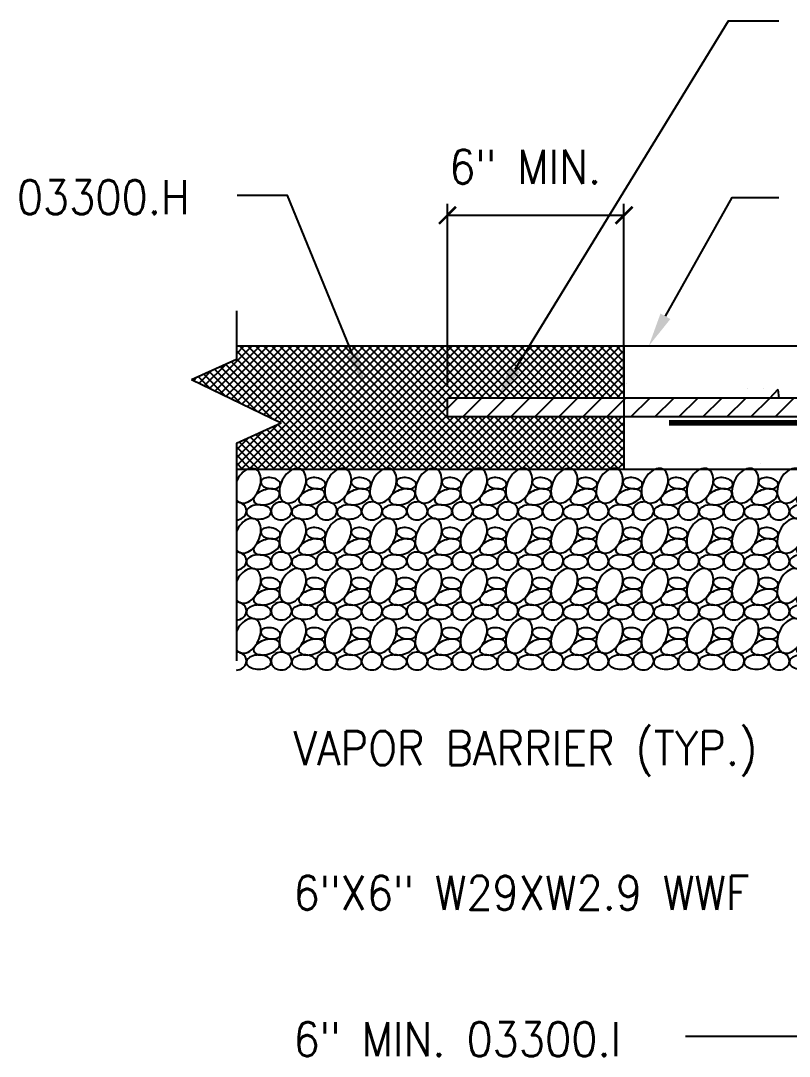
# Model space of a CAD drawing. Extents: x 10 to 698, y 9 to 300.
# Drawn here: x 495.326 to 497.446, y 21.106 to 23.961 of the extents above; entities that cross this region are included whole.
import ezdxf

# ---------------------------------------------------------------- set-up
doc = ezdxf.new("R2010")
doc.units = 0
doc.header["$LTSCALE"] = 0.5
doc.header["$MEASUREMENT"] = 0
doc.linetypes.add('HIDDEN', pattern=[0.375, 0.25, -0.125])
doc.layers.get('0').update_dxf_attribs({"linetype": 'CONTINUOUS'})
doc.layers.get('DEFPOINTS').update_dxf_attribs({"linetype": 'CONTINUOUS'})
for name, color, linetype in [('A-ANNO-DIMS', 7, 'CONTINUOUS'), ('A-ANNO-NOTE', 7, 'CONTINUOUS'), ('A-ANNO-SYMB', 7, 'CONTINUOUS'), ('A-DETL-MCUT', 2, 'CONTINUOUS'), ('A-DETL-PATT', 8, 'CONTINUOUS')]:
    doc.layers.add(name, color=color, linetype=linetype)
doc.styles.add('NOTE', font='romans.shx', dxfattribs={"width": 0.9})
doc.dimstyles.new('A1-1', dxfattribs={"dimtxt": 0.09375, "dimasz": 0.046875, "dimexe": 0.03125, "dimexo": 0.03125, "dimgap": 0.03125, "dimtad": 1, "dimdec": 8, "dimzin": 3, "dimdsep": 46, "dimlunit": 4, "dimtxsty": 'Standard', "dimblk1": 'ARCHTICK', "dimblk2": 'ARCHTICK', "dimsah": 1, "dimcen": 0.09375, "dimclrd": 256, "dimclre": 256, "dimclrt": 256, "dimadec": 0, "dimazin": 0, "dimtfac": 1, "dimtdec": 8, "dimtmove": 2, "dimatfit": 3, "dimldrblk": 'ARCHTICK', "dimfxl": 0, "dimtolj": 1, "dimtzin": 3, "dimarcsym": 0})

# ---------------------------------------------------------------- blocks, each defined once
blk = doc.blocks.new('*X334')
at = {"color": 0}
for p, q in [((496.5034, 22.8934), (496.5308, 22.9208)), ((496.5452, 22.8688), (496.5971, 22.9208)), ((496.6115, 22.8688), (496.6634, 22.9208)), ((496.6778, 22.8688), (496.7297, 22.9208)), ((496.744, 22.8688), (496.796, 22.9208)), ((496.8103, 22.8688), (496.8623, 22.9208)), ((496.8766, 22.8688), (496.9286, 22.9208)), ((496.9429, 22.8688), (496.9903, 22.9162)), ((496.9903, 22.9162), (496.9949, 22.9208)), ((497.0092, 22.8688), (497.0612, 22.9208)), ((497.0755, 22.8688), (497.1274, 22.9208)), ((497.1418, 22.8688), (497.1937, 22.9208)), ((497.2081, 22.8688), (497.26, 22.9208)), ((497.2744, 22.8688), (497.3263, 22.9208)), ((497.3407, 22.8688), (497.3926, 22.9208)), ((497.407, 22.8688), (497.4589, 22.9208)), ((497.4733, 22.8688), (497.5252, 22.9208)), ((497.5395, 22.8688), (497.5915, 22.9208)), ((497.6058, 22.8688), (497.6578, 22.9208)), ((497.6721, 22.8688), (497.7241, 22.9208)), ((497.7384, 22.8688), (497.7904, 22.9208)), ((497.8047, 22.8688), (497.8567, 22.9208)), ((497.871, 22.8688), (497.9229, 22.9208)), ((497.9373, 22.8688), (497.9892, 22.9208)), ((498.0036, 22.8688), (498.0555, 22.9208)), ((498.0699, 22.8688), (498.1218, 22.9208)), ((498.1362, 22.8688), (498.145, 22.8776))]:
    blk.add_line(p, q, dxfattribs=at)
blk = doc.blocks.new('*X333')
at = {"color": 0}
for p, q in [((495.8477, 22.9479), (495.9643, 23.0646)), ((495.8625, 22.9407), (495.9864, 23.0646)), ((495.8774, 22.9335), (496.0085, 23.0646)), ((495.8923, 22.9262), (496.0306, 23.0646)), ((495.9072, 22.919), (496.0527, 23.0646)), ((495.9209, 23.0432), (495.9422, 23.0646)), ((496.2472, 22.725), (495.9209, 23.0513)), ((495.922, 22.9118), (496.0748, 23.0646)), ((496.2693, 22.725), (495.9297, 23.0646)), ((495.9341, 22.725), (496.2737, 23.0646)), ((495.9369, 22.9046), (496.0969, 23.0646)), ((496.2914, 22.725), (495.9518, 23.0646)), ((495.9518, 22.8973), (496.119, 23.0646)), ((495.9562, 22.725), (496.2958, 23.0646)), ((495.9666, 22.8901), (496.1411, 23.0646)), ((496.3135, 22.725), (495.9739, 23.0646)), ((495.9783, 22.725), (496.3179, 23.0646)), ((495.9815, 22.8829), (496.1632, 23.0646)), ((496.3356, 22.725), (495.996, 23.0646)), ((495.9964, 22.8757), (496.1853, 23.0646)), ((496.0004, 22.725), (496.34, 23.0646)), ((496.0113, 22.8684), (496.2074, 23.0646)), ((496.3577, 22.725), (496.0181, 23.0646)), ((496.0225, 22.725), (496.3621, 23.0646)), ((496.0261, 22.8612), (496.2295, 23.0646)), ((496.3798, 22.725), (496.0402, 23.0646)), ((496.041, 22.854), (496.2516, 23.0646)), ((496.0446, 22.725), (496.3842, 23.0646)), ((496.4019, 22.725), (496.0623, 23.0646)), ((496.0667, 22.725), (496.4063, 23.0646)), ((496.424, 22.725), (496.0844, 23.0646)), ((496.0888, 22.725), (496.4284, 23.0646)), ((496.4461, 22.725), (496.1065, 23.0646)), ((496.1109, 22.725), (496.4505, 23.0646)), ((496.4682, 22.725), (496.1286, 23.0646)), ((496.133, 22.725), (496.4726, 23.0646)), ((496.4903, 22.725), (496.1507, 23.0646)), ((496.1551, 22.725), (496.4947, 23.0646)), ((496.5124, 22.725), (496.1728, 23.0646)), ((496.1772, 22.725), (496.5168, 23.0646)), ((496.5345, 22.725), (496.1949, 23.0646)), ((496.1993, 22.725), (496.5389, 23.0646)), ((496.5565, 22.725), (496.217, 23.0646)), ((496.2214, 22.725), (496.561, 23.0646)), ((496.5786, 22.725), (496.239, 23.0646)), ((496.2435, 22.725), (496.5831, 23.0646)), ((496.6007, 22.725), (496.2611, 23.0646)), ((496.2656, 22.725), (496.6052, 23.0646)), ((496.6228, 22.725), (496.2832, 23.0646)), ((496.2877, 22.725), (496.6273, 23.0646)), ((496.6449, 22.725), (496.3053, 23.0646)), ((496.5034, 22.8886), (496.3274, 23.0646)), ((496.5034, 22.9107), (496.3495, 23.0646)), ((496.5155, 22.9208), (496.3716, 23.0646)), ((496.5376, 22.9208), (496.3937, 23.0646)), ((496.5597, 22.9208), (496.4158, 23.0646)), ((496.5817, 22.9208), (496.4379, 23.0646)), ((496.6038, 22.9208), (496.46, 23.0646)), ((496.6259, 22.9208), (496.4821, 23.0646)), ((496.648, 22.9208), (496.5042, 23.0646)), ((496.5055, 22.9208), (496.6494, 23.0646)), ((496.6701, 22.9208), (496.5263, 23.0646)), ((496.5276, 22.9208), (496.6714, 23.0646)), ((496.6922, 22.9208), (496.5484, 23.0646)), ((496.5497, 22.9208), (496.6935, 23.0646)), ((496.7143, 22.9208), (496.5705, 23.0646)), ((496.5718, 22.9208), (496.7156, 23.0646)), ((496.7364, 22.9208), (496.5926, 23.0646)), ((496.5939, 22.9208), (496.7377, 23.0646)), ((496.7585, 22.9208), (496.6147, 23.0646)), ((496.616, 22.9208), (496.7598, 23.0646)), ((496.7806, 22.9208), (496.6368, 23.0646)), ((496.6381, 22.9208), (496.7819, 23.0646)), ((496.8027, 22.9208), (496.6589, 23.0646)), ((496.6602, 22.9208), (496.804, 23.0646)), ((496.8248, 22.9208), (496.681, 23.0646)), ((496.6823, 22.9208), (496.8261, 23.0646)), ((496.8469, 22.9208), (496.7031, 23.0646)), ((496.7044, 22.9208), (496.8482, 23.0646)), ((496.869, 22.9208), (496.7252, 23.0646)), ((496.7265, 22.9208), (496.8703, 23.0646)), ((496.8911, 22.9208), (496.7473, 23.0646)), ((496.7486, 22.9208), (496.8924, 23.0646)), ((496.9132, 22.9208), (496.7694, 23.0646)), ((496.7707, 22.9208), (496.9145, 23.0646)), ((496.9353, 22.9208), (496.7915, 23.0646)), ((496.7928, 22.9208), (496.9366, 23.0646)), ((496.9574, 22.9208), (496.8136, 23.0646)), ((496.8149, 22.9208), (496.9587, 23.0646)), ((496.9795, 22.9208), (496.8357, 23.0646)), ((496.837, 22.9208), (496.9808, 23.0646)), ((496.9903, 22.9321), (496.8578, 23.0646)), ((496.8591, 22.9208), (496.9903, 23.052)), ((496.9903, 22.9542), (496.8799, 23.0646)), ((496.9903, 22.9763), (496.902, 23.0646)), ((496.9903, 22.9984), (496.9241, 23.0646)), ((496.9903, 23.0205), (496.9462, 23.0646)), ((496.9903, 23.0426), (496.9683, 23.0646)), ((496.203, 22.725), (495.9065, 23.0215)), ((496.2251, 22.725), (495.9209, 23.0292)), ((496.8812, 22.9208), (496.9903, 23.0299)), ((495.8179, 22.9624), (495.8531, 22.9975)), ((495.8328, 22.9551), (495.8932, 23.0155)), ((495.9333, 22.9063), (495.8455, 22.9941)), ((495.9763, 22.8854), (495.8607, 23.001)), ((496.0192, 22.8645), (495.876, 23.0078)), ((496.1809, 22.725), (495.8912, 23.0147)), ((496.9033, 22.9208), (496.9903, 23.0078)), ((495.8043, 22.969), (495.7998, 22.9736)), ((495.8031, 22.9696), (495.8129, 22.9795)), ((495.8473, 22.9481), (495.815, 22.9804)), ((495.8903, 22.9272), (495.8302, 22.9873)), ((496.9254, 22.9208), (496.9903, 22.9857)), ((496.9475, 22.9208), (496.9903, 22.9636)), ((496.9696, 22.9208), (496.9903, 22.9415)), ((496.3098, 22.725), (496.5034, 22.9187)), ((496.3319, 22.725), (496.5034, 22.8966)), ((496.354, 22.725), (496.5034, 22.8745)), ((495.9209, 22.7339), (496.035, 22.848)), ((496.1588, 22.725), (496.0356, 22.8482)), ((496.376, 22.725), (496.5199, 22.8688)), ((496.3981, 22.725), (496.542, 22.8688)), ((496.4202, 22.725), (496.5641, 22.8688)), ((496.4423, 22.725), (496.5862, 22.8688)), ((496.4644, 22.725), (496.6083, 22.8688)), ((496.4865, 22.725), (496.6304, 22.8688)), ((496.5086, 22.725), (496.6525, 22.8688)), ((496.667, 22.725), (496.5232, 22.8688)), ((496.5307, 22.725), (496.6746, 22.8688)), ((496.6891, 22.725), (496.5453, 22.8688)), ((496.5528, 22.725), (496.6967, 22.8688)), ((496.7112, 22.725), (496.5674, 22.8688)), ((496.5749, 22.725), (496.7187, 22.8688)), ((496.7333, 22.725), (496.5895, 22.8688)), ((496.597, 22.725), (496.7408, 22.8688)), ((496.7554, 22.725), (496.6116, 22.8688)), ((496.6191, 22.725), (496.7629, 22.8688)), ((496.7775, 22.725), (496.6337, 22.8688)), ((496.6412, 22.725), (496.785, 22.8688)), ((496.7996, 22.725), (496.6558, 22.8688)), ((496.6633, 22.725), (496.8071, 22.8688)), ((496.8217, 22.725), (496.6779, 22.8688)), ((496.6854, 22.725), (496.8292, 22.8688)), ((496.8438, 22.725), (496.7, 22.8688)), ((496.7075, 22.725), (496.8513, 22.8688)), ((496.8659, 22.725), (496.7221, 22.8688)), ((496.7296, 22.725), (496.8734, 22.8688)), ((496.888, 22.725), (496.7442, 22.8688)), ((496.7517, 22.725), (496.8955, 22.8688)), ((496.9101, 22.725), (496.7663, 22.8688)), ((496.7738, 22.725), (496.9176, 22.8688)), ((496.9322, 22.725), (496.7884, 22.8688)), ((496.7959, 22.725), (496.9397, 22.8688)), ((496.9543, 22.725), (496.8105, 22.8688)), ((496.818, 22.725), (496.9618, 22.8688)), ((496.9764, 22.725), (496.8326, 22.8688)), ((496.8401, 22.725), (496.9839, 22.8688)), ((496.9903, 22.7332), (496.8547, 22.8688)), ((496.8622, 22.725), (496.9903, 22.8531)), ((496.9903, 22.7553), (496.8768, 22.8688)), ((496.9903, 22.7774), (496.8989, 22.8688)), ((496.9903, 22.7995), (496.921, 22.8688)), ((496.9903, 22.8216), (496.9431, 22.8688)), ((496.9903, 22.8437), (496.9651, 22.8688)), ((496.9903, 22.8658), (496.9872, 22.8688)), ((495.9209, 22.756), (495.9949, 22.83)), ((496.0704, 22.725), (495.9746, 22.8208)), ((496.0925, 22.725), (495.9898, 22.8277)), ((496.1146, 22.725), (496.0051, 22.8345)), ((496.1367, 22.725), (496.0203, 22.8414)), ((496.8843, 22.725), (496.9903, 22.831)), ((495.9209, 22.778), (495.9548, 22.812)), ((496.0041, 22.725), (495.9288, 22.8003)), ((496.0262, 22.725), (495.9441, 22.8071)), ((496.0483, 22.725), (495.9593, 22.814)), ((496.9064, 22.725), (496.9903, 22.8089)), ((495.982, 22.725), (495.9209, 22.7861)), ((495.9599, 22.725), (495.9209, 22.764)), ((496.9285, 22.725), (496.9903, 22.7868)), ((496.9506, 22.725), (496.9903, 22.7647)), ((495.9378, 22.725), (495.9209, 22.7419)), ((496.9727, 22.725), (496.9903, 22.7426))]:
    blk.add_line(p, q, dxfattribs=at)
blk = doc.blocks.new('*X327')
at = {"color": 0}
for p, q in [((497.9222, 23.0646), (497.9295, 23.0639)), ((497.9295, 23.0636), (497.9293, 23.0646)), ((498.3356, 23.0581), (498.3356, 23.0581)), ((498.3405, 23.028), (498.3706, 23.0639)), ((498.3778, 23.0243), (498.3706, 23.0635)), ((498.0198, 23.0387), (498.0198, 23.0387)), ((498.3405, 23.028), (498.3778, 23.0247)), ((498.3484, 23.0387), (498.3484, 23.0387)), ((497.6989, 22.9947), (497.6989, 22.9947)), ((497.9711, 22.9955), (497.9711, 22.9955)), ((498.1117, 23.0075), (498.1117, 23.0075)), ((496.9978, 22.961), (496.9978, 22.961)), ((497.9552, 22.9869), (497.9552, 22.9869)), ((497.3315, 22.9469), (497.3315, 22.9469)), ((497.3743, 22.9478), (497.3743, 22.9478)), ((497.3928, 22.9208), (497.4161, 22.9451)), ((497.4189, 22.9208), (497.4161, 22.9447)), ((497.5605, 22.935), (497.5605, 22.935)), ((497.6066, 22.933), (497.6066, 22.933)), ((497.6651, 22.9328), (497.6651, 22.9328)), ((498.3324, 22.9046), (498.3324, 22.9046)), ((498.6525, 22.9175), (498.6525, 22.9175)), ((498.666, 22.8905), (498.666, 22.8905)), ((497.4632, 22.863), (497.4632, 22.863)), ((497.7969, 22.8489), (497.7969, 22.8489)), ((498.3279, 22.8706), (498.3279, 22.8706)), ((498.502, 22.8414), (498.5458, 22.8582)), ((498.5331, 22.8201), (498.5458, 22.8578)), ((498.7351, 22.8648), (498.7351, 22.8648)), ((498.0122, 22.8306), (498.0122, 22.8306)), ((498.0345, 22.7909), (498.0831, 22.8416)), ((498.0901, 22.7819), (498.0831, 22.8413)), ((498.1305, 22.8348), (498.1305, 22.8348)), ((498.4642, 22.8207), (498.4642, 22.8207)), ((498.502, 22.8414), (498.5331, 22.8205)), ((498.5787, 22.8442), (498.5787, 22.8442)), ((498.0345, 22.7909), (498.09, 22.7823)), ((498.1839, 22.7922), (498.1839, 22.7922)), ((497.6913, 22.7866), (497.6913, 22.7866)), ((497.9472, 22.761), (497.9472, 22.761)), ((497.3667, 22.7397), (497.3667, 22.7397)), ((497.7908, 22.7404), (497.7908, 22.7404)), ((498.6743, 22.7478), (498.6743, 22.7478)), ((498.7375, 22.725), (498.7502, 22.7382)), ((498.7517, 22.725), (498.7502, 22.7378))]:
    blk.add_line(p, q, dxfattribs=at)
blk = doc.blocks.new('_ARCHTICK')
at = {"color": 0, "linetype": 'ByBlock'}
blk.add_lwpolyline([(-0.5, -0.5, 0.15, 0.15, 0), (0.5, 0.5, 0.15, 0.15, 0)], format="xyseb", dxfattribs=at)
blk = doc.blocks.new('*D10')
at = {"linetype": 'ByBlock'}
for p, q in [((496.5034, 22.952), (496.5034, 23.4562)), ((496.9903, 22.952), (496.9903, 23.4562)), ((496.5034, 23.4249), (496.9903, 23.4249))]:
    blk.add_line(p, q, dxfattribs=at)
at = {"layer": 'DEFPOINTS', "color": 0, "linetype": 'ByBlock'}
for p in [(496.9903, 23.4249), (496.5034, 22.9208), (496.9903, 22.9208)]:
    blk.add_point(p, dxfattribs=at)
at = {"linetype": 'ByBlock', "xscale": 0.046875, "yscale": 0.046875, "zscale": 0.046875, "rotation": 180}
blk.add_blockref('_ARCHTICK', (496.5034, 23.4249), dxfattribs=at)
at = {"linetype": 'ByBlock', "xscale": 0.046875, "yscale": 0.046875, "zscale": 0.046875}
blk.add_blockref('_ARCHTICK', (496.9903, 23.4249), dxfattribs=at)
at = {"linetype": 'ByBlock', "style": 'NOTE', "width": 0.9}
blk.add_text('6" MIN.', height=0.09375, dxfattribs=at).set_placement((496.5078, 23.512))
blk = doc.blocks.new('BATT-01')
at = {"flags": 128}
for points in [[(-0.0665, 0.0674), (-0.0704, 0.0688), (-0.0747, 0.0695), (-0.0792, 0.0693), (-0.0838, 0.0684), (-0.0885, 0.0667), (-0.0932, 0.0643), (-0.0978, 0.0612), (-0.1023, 0.0574), (-0.1065, 0.053), (-0.1105, 0.0481), (-0.1141, 0.0428), (-0.1172, 0.0371), (-0.1199, 0.0312), (-0.1221, 0.0251), (-0.1237, 0.0189), (-0.1247, 0.0128), (-0.1251, 0.0069), (-0.125, 0.0011), (-0.1242, -0.0043), (-0.1229, -0.0092), (-0.1209, -0.0137), (-0.1185, -0.0176), (-0.1155, -0.0208), (-0.1121, -0.0233), (-0.1083, -0.0252), (-0.1042, -0.0262), (-0.0998, -0.0265), (-0.0953, -0.0259), (-0.0906, -0.0246), (-0.0859, -0.0225), (-0.0812, -0.0198), (-0.0767, -0.0163), (-0.0723, -0.0122), (-0.0682, -0.0076), (-0.0644, -0.0024), (-0.0611, 0.0031), (-0.0581, 0.0089), (-0.0557, 0.0149), (-0.0538, 0.0211), (-0.0525, 0.0272), (-0.0518, 0.0333), (-0.0516, 0.0391), (-0.0521, 0.0447), (-0.0532, 0.0499), (-0.0548, 0.0546), (-0.057, 0.0588), (-0.0597, 0.0623), (-0.0629, 0.0652)], [(-0.0518, 0.0327), (-0.0518, 0.03), (-0.051, 0.0273), (-0.0494, 0.0247), (-0.047, 0.0221), (-0.044, 0.0197), (-0.0404, 0.0176), (-0.0363, 0.0159), (-0.0318, 0.0145), (-0.0272, 0.0135), (-0.0225, 0.013), (-0.0178, 0.013), (-0.0134, 0.0134), (-0.0093, 0.0143), (-0.0057, 0.0156), (-0.0027, 0.0173), (-0.0003, 0.0194), (0.0013, 0.0217), (0.0021, 0.0242), (0.0021, 0.0269), (0.0013, 0.0296), (-0.0003, 0.0322), (-0.0027, 0.0348), (-0.0057, 0.0372), (-0.0093, 0.0393), (-0.0134, 0.041), (-0.0178, 0.0424), (-0.0225, 0.0434), (-0.0272, 0.0439), (-0.0319, 0.0439), (-0.0363, 0.0435), (-0.0404, 0.0426), (-0.044, 0.0413), (-0.047, 0.0396), (-0.0494, 0.0376), (-0.051, 0.0352)], [(-0.0712, -0.0203), (-0.0699, -0.023), (-0.0679, -0.0255), (-0.0651, -0.0275), (-0.0617, -0.0292), (-0.0577, -0.0304), (-0.0532, -0.0311), (-0.0484, -0.0314), (-0.0432, -0.0311), (-0.0379, -0.0304), (-0.0325, -0.0292), (-0.0272, -0.0275), (-0.0221, -0.0255), (-0.0173, -0.0231), (-0.0129, -0.0203), (-0.0091, -0.0174), (-0.0058, -0.0142), (-0.0032, -0.0109), (-0.0013, -0.0076), (-0.0002, -0.0044), (0.0001, -0.0012), (-0.0004, 0.0018), (-0.0017, 0.0045), (-0.0037, 0.0069), (-0.0065, 0.009), (-0.0099, 0.0106), (-0.0139, 0.0118), (-0.0184, 0.0126), (-0.0233, 0.0128), (-0.0284, 0.0126), (-0.0337, 0.0118), (-0.0391, 0.0106), (-0.0444, 0.009), (-0.0495, 0.0069), (-0.0543, 0.0045), (-0.0587, 0.0018), (-0.0626, -0.0012), (-0.0658, -0.0043), (-0.0684, -0.0076), (-0.0703, -0.0109), (-0.0714, -0.0142), (-0.0717, -0.0173)], [(-0.148, -0.0495), (-0.1474, -0.0537), (-0.1459, -0.0577), (-0.1437, -0.0614), (-0.1408, -0.0647), (-0.1374, -0.0675), (-0.1334, -0.0698), (-0.129, -0.0714), (-0.1243, -0.0724), (-0.1195, -0.0726), (-0.1147, -0.0722), (-0.1101, -0.071), (-0.1057, -0.0692), (-0.1018, -0.0668), (-0.0983, -0.0638), (-0.0955, -0.0604), (-0.0934, -0.0566), (-0.092, -0.0526), (-0.0914, -0.0484), (-0.0917, -0.0442), (-0.0927, -0.0402), (-0.0945, -0.0363), (-0.0971, -0.0328), (-0.1003, -0.0297), (-0.104, -0.0271), (-0.1082, -0.0252), (-0.1128, -0.0239), (-0.1175, -0.0233), (-0.1223, -0.0234), (-0.1271, -0.0242), (-0.1316, -0.0257), (-0.1358, -0.0278), (-0.1395, -0.0305), (-0.1426, -0.0337), (-0.1451, -0.0373), (-0.1469, -0.0412), (-0.1478, -0.0454)], [(-0.0914, -0.0512), (-0.091, -0.0543), (-0.0897, -0.0573), (-0.0876, -0.0601), (-0.0848, -0.0627), (-0.0813, -0.065), (-0.0772, -0.067), (-0.0726, -0.0685), (-0.0676, -0.0697), (-0.0624, -0.0703), (-0.0571, -0.0705), (-0.0517, -0.0701), (-0.0465, -0.0693), (-0.0416, -0.0681), (-0.0371, -0.0664), (-0.033, -0.0643), (-0.0296, -0.0619), (-0.0268, -0.0592), (-0.0248, -0.0564), (-0.0236, -0.0533), (-0.0232, -0.0502), (-0.0237, -0.0472), (-0.025, -0.0442), (-0.0271, -0.0413), (-0.0299, -0.0387), (-0.0334, -0.0364), (-0.0375, -0.0345), (-0.0421, -0.0329), (-0.0471, -0.0318), (-0.0523, -0.0312), (-0.0576, -0.031), (-0.063, -0.0313), (-0.0682, -0.0321), (-0.0731, -0.0334), (-0.0776, -0.0351), (-0.0817, -0.0371), (-0.0851, -0.0395), (-0.0879, -0.0422), (-0.0899, -0.0451), (-0.0911, -0.0481)]]:
    blk.add_lwpolyline(points, close=True, dxfattribs=at)

msp = doc.modelspace()

# ---------------------------------------------------------------- linework, layer by layer
at = {"layer": 'A-ANNO-NOTE', "flags": 128}
for points in [[(496.68989321, 23.00070867), (497.27829379, 23.96142559), (497.41755013, 23.96142559)], [(496.24093227, 23.04149108), (496.06214014, 23.47921766), (495.9228838, 23.47921766)], [(497.10462995, 23.14631459), (497.28900628, 23.4743751), (497.41755013, 23.4743751)], [(498.37261089, 22.36658775), (497.74022753, 21.16059101), (497.16004107, 21.16059101)]]:
    msp.add_lwpolyline(points, dxfattribs=at)
at = {"layer": 'A-ANNO-NOTE', "linetype": 'Continuous', "extrusion": (0, 0, -1)}
for points in [[(-497.11825111, 23.13865924), (-497.0586978, 23.0645876), (-497.09100878, 23.15396995)], [(-496.25539716, 23.04739935), (-496.27638191, 22.95470176), (-496.22646739, 23.03558281)], [(-496.70321774, 22.99254793), (-496.64092879, 22.92076151), (-496.67656869, 23.00886941)]]:
    msp.add_solid(points, dxfattribs=at)
at = {"layer": 'A-ANNO-SYMB'}
for p, q in [((495.92087217, 23.16161609), (495.92087217, 23.02796304)), ((495.79723079, 22.9724211), (495.92087217, 23.02796304)), ((495.79723079, 22.9724211), (496.04451355, 22.85226826)), ((495.92087217, 22.79672631), (496.04451355, 22.85226826)), ((495.92087217, 22.79672631), (495.92087217, 22.19673295))]:
    msp.add_line(p, q, dxfattribs=at)
at = {"layer": 'A-DETL-MCUT'}
for p, q in [((495.92087217, 23.0645876), (498.76432205, 23.0645876)), ((496.99028816, 23.0645876), (496.99028816, 22.7249925)), ((498.1449726, 22.92076151), (496.50341667, 22.92076151)), ((496.50341667, 22.86881859), (496.50341667, 22.92076151)), ((498.1449726, 22.86881859), (496.50341667, 22.86881859)), ((495.92087217, 22.7249925), (498.76432205, 22.7249925))]:
    msp.add_line(p, q, dxfattribs=at)
at = {"layer": 'A-DETL-MCUT', "linetype": 'HIDDEN'}
msp.add_lwpolyline([(498.88796343, 22.85226826, 0.015625, 0.015625, 0), (497.11438761, 22.85226826, 0.015625, 0.015625, 0)], format="xyseb", dxfattribs=at)
at = {"layer": 'A-DETL-PATT', "flags": 128}
for points in [[(495.92087217, 22.64079222), (495.92371241, 22.63742154), (495.92700648, 22.63473107), (495.93070065, 22.63276469), (495.93473465, 22.6315545), (495.93904267, 22.63112022), (495.94355442, 22.63146896), (495.94819631, 22.63259501), (495.95289259, 22.63448), (495.95756666, 22.63709319), (495.96214227, 22.64039194), (495.96654476, 22.64432244), (495.97070231, 22.64882056), (495.97454709, 22.65381292), (495.97801639, 22.65921808), (495.9810536, 22.66494784), (495.98360917, 22.67090875), (495.98564141, 22.67700354), (495.98711716, 22.68313278), (495.98801235, 22.6891965), (495.98831238, 22.69509575), (495.98801235, 22.70073429), (495.98711716, 22.70602015), (495.98564141, 22.71086708), (495.98360917, 22.71519602), (495.9810536, 22.71893633), (495.97801639, 22.722027), (495.97454709, 22.7244176), (495.97070231, 22.72606914), (495.96654476, 22.72695467), (495.96214227, 22.72705975), (495.95756666, 22.72638265), (495.95289259, 22.72493444), (495.94819631, 22.72273873), (495.94355442, 22.71983134), (495.93904267, 22.71625971), (495.93473465, 22.7120821), (495.93070065, 22.70736667), (495.92700648, 22.70219035), (495.92371241, 22.69663758), (495.92087217, 22.69079896)], [(495.92087217, 22.58495469), (495.92570389, 22.58548699), (495.93037307, 22.586731), (495.93474217, 22.58865008), (495.93868249, 22.59118771), (495.94207796, 22.59426914), (495.94482856, 22.59780359), (495.94685328, 22.60168696), (495.94809247, 22.60580486), (495.94850963, 22.61003598), (495.94809247, 22.6142557), (495.94685328, 22.61833972), (495.94482856, 22.62216773), (495.94207796, 22.62562699), (495.93868249, 22.62861558), (495.93474217, 22.63104548), (495.93037307, 22.63284512), (495.92570389, 22.63396147), (495.92087217, 22.63436167)], [(495.92087217, 22.50291653), (495.92371241, 22.49954585), (495.92700648, 22.49685538), (495.93070065, 22.494889), (495.93473465, 22.49367881), (495.93904267, 22.49324454), (495.94355442, 22.49359327), (495.94819631, 22.49471932), (495.95289259, 22.49660431), (495.95756666, 22.4992175), (495.96214227, 22.50251626), (495.96654476, 22.50644675), (495.97070231, 22.51094487), (495.97454709, 22.51593723), (495.97801639, 22.52134239), (495.9810536, 22.52707215), (495.98360917, 22.53303306), (495.98564141, 22.53912785), (495.98711716, 22.5452571), (495.98801235, 22.55132081), (495.98831238, 22.55722006), (495.98801235, 22.56285861), (495.98711716, 22.56814446), (495.98564141, 22.5729914), (495.98360917, 22.57732033), (495.9810536, 22.58106064), (495.97801639, 22.58415131), (495.97454709, 22.58654191), (495.97070231, 22.58819345), (495.96654476, 22.58907898), (495.96214227, 22.58918406), (495.95756666, 22.58850697), (495.95289259, 22.58705875), (495.94819631, 22.58486304), (495.94355442, 22.58195565), (495.93904267, 22.57838402), (495.93473465, 22.57420641), (495.93070065, 22.56949098), (495.92700648, 22.56431466), (495.92371241, 22.5587619), (495.92087217, 22.55292327)], [(495.92087217, 22.447079), (495.92570389, 22.4476113), (495.93037307, 22.44885531), (495.93474217, 22.45077439), (495.93868249, 22.45331202), (495.94207796, 22.45639345), (495.94482856, 22.4599279), (495.94685328, 22.46381127), (495.94809247, 22.46792917), (495.94850963, 22.47216029), (495.94809247, 22.47638001), (495.94685328, 22.48046403), (495.94482856, 22.48429205), (495.94207796, 22.4877513), (495.93868249, 22.49073989), (495.93474217, 22.49316979), (495.93037307, 22.49496943), (495.92570389, 22.49608578), (495.92087217, 22.49648598)], [(495.92087217, 22.36476166), (495.92371241, 22.36139099), (495.92700648, 22.35870051), (495.93070065, 22.35673414), (495.93473465, 22.35552395), (495.93904267, 22.35508967), (495.94355442, 22.3554384), (495.94819631, 22.35656445), (495.95289259, 22.35844945), (495.95756666, 22.36106264), (495.96214227, 22.36436139), (495.96654476, 22.36829189), (495.97070231, 22.37279001), (495.97454709, 22.37778237), (495.97801639, 22.38318752), (495.9810536, 22.38891729), (495.98360917, 22.39487819), (495.98564141, 22.40097298), (495.98711716, 22.40710223), (495.98801235, 22.41316594), (495.98831238, 22.41906519), (495.98801235, 22.42470374), (495.98711716, 22.4299896), (495.98564141, 22.43483653), (495.98360917, 22.43916546), (495.9810536, 22.44290578), (495.97801639, 22.44599644), (495.97454709, 22.44838705), (495.97070231, 22.45003859), (495.96654476, 22.45092412), (495.96214227, 22.4510292), (495.95756666, 22.4503521), (495.95289259, 22.44890389), (495.94819631, 22.44670817), (495.94355442, 22.44380079), (495.93904267, 22.44022915), (495.93473465, 22.43605155), (495.93070065, 22.43133612), (495.92700648, 22.4261598), (495.92371241, 22.42060703), (495.92087217, 22.41476841)], [(495.92087217, 22.30892414), (495.92570389, 22.30945643), (495.93037307, 22.31070044), (495.93474217, 22.31261953), (495.93868249, 22.31515716), (495.94207796, 22.31823859), (495.94482856, 22.32177304), (495.94685328, 22.32565641), (495.94809247, 22.32977431), (495.94850963, 22.33400543), (495.94809247, 22.33822515), (495.94685328, 22.34230917), (495.94482856, 22.34613718), (495.94207796, 22.34959644), (495.93868249, 22.35258503), (495.93474217, 22.35501493), (495.93037307, 22.35681457), (495.92570389, 22.35793092), (495.92087217, 22.35833112)], [(495.92087217, 22.22684023), (495.92371241, 22.22346955), (495.92700648, 22.22077908), (495.93070065, 22.21881271), (495.93473465, 22.21760251), (495.93904267, 22.21716824), (495.94355442, 22.21751697), (495.94819631, 22.21864302), (495.95289259, 22.22052801), (495.95756666, 22.2231412), (495.96214227, 22.22643996), (495.96654476, 22.23037045), (495.97070231, 22.23486858), (495.97454709, 22.23986094), (495.97801639, 22.24526609), (495.9810536, 22.25099585), (495.98360917, 22.25695676), (495.98564141, 22.26305155), (495.98711716, 22.2691808), (495.98801235, 22.27524451), (495.98831238, 22.28114376), (495.98801235, 22.28678231), (495.98711716, 22.29206816), (495.98564141, 22.2969151), (495.98360917, 22.30124403), (495.9810536, 22.30498434), (495.97801639, 22.30807501), (495.97454709, 22.31046561), (495.97070231, 22.31211715), (495.96654476, 22.31300268), (495.96214227, 22.31310776), (495.95756666, 22.31243067), (495.95289259, 22.31098245), (495.94819631, 22.30878674), (495.94355442, 22.30587935), (495.93904267, 22.30230772), (495.93473465, 22.29813011), (495.93070065, 22.29341468), (495.92700648, 22.28823836), (495.92371241, 22.2826856), (495.92087217, 22.27684697)], [(495.92087217, 22.17100271), (495.92570389, 22.171535), (495.93037307, 22.17277901), (495.93474217, 22.17469809), (495.93868249, 22.17723572), (495.94207796, 22.18031715), (495.94482856, 22.1838516), (495.94685328, 22.18773497), (495.94809247, 22.19185287), (495.94850963, 22.196084), (495.94809247, 22.20030371), (495.94685328, 22.20438773), (495.94482856, 22.20821575), (495.94207796, 22.211675), (495.93868249, 22.21466359), (495.93474217, 22.2170935), (495.93037307, 22.21889313), (495.92570389, 22.22000949), (495.92087217, 22.22040968)]]:
    msp.add_lwpolyline(points, dxfattribs=at)
for points in [[(495.98811158, 22.6902858), (495.98811258, 22.68762746), (495.98893257, 22.6849209), (495.99054664, 22.68224836), (495.99290574, 22.67969104), (495.9959382, 22.67732664), (495.99955188, 22.67522701), (496.00363697, 22.67345595), (496.00806936, 22.67206725), (496.01271436, 22.67110313), (496.01743085, 22.67059287), (496.0220755, 22.67055198), (496.02650721, 22.6709817), (496.03059131, 22.67186898), (496.0342037, 22.67318684), (496.03723464, 22.67489526), (496.03959202, 22.67694233), (496.04120421, 22.67926583), (496.04202224, 22.68179518), (496.04202125, 22.68445352), (496.04120126, 22.68716008), (496.03958719, 22.68983263), (496.03722808, 22.69238995), (496.03419562, 22.69475434), (496.03058194, 22.69685397), (496.02649685, 22.69862504), (496.02206446, 22.70001373), (496.01741946, 22.70097785), (496.01270298, 22.70148811), (496.00805832, 22.701529), (496.00362661, 22.70109928), (495.99954252, 22.70021201), (495.99593012, 22.69889414), (495.99289918, 22.69718572), (495.9905418, 22.69513866), (495.98892961, 22.69281515)], [(495.96867841, 22.63728439), (495.96996214, 22.63455427), (495.97200844, 22.63213143), (495.97477159, 22.63006997), (495.97818987, 22.62841596), (495.98218691, 22.62720633), (495.98667344, 22.62646812), (495.99154923, 22.62621781), (495.99670536, 22.62646099), (496.00202666, 22.62719223), (496.00739425, 22.6283952), (496.01268823, 22.63004302), (496.01779034, 22.63209889), (496.02258662, 22.63451688), (496.02696991, 22.63724297), (496.03084231, 22.64021627), (496.0341173, 22.64337036), (496.03672174, 22.64663478), (496.03859745, 22.64993662), (496.03970251, 22.65320211), (496.04001226, 22.65635831), (496.03951976, 22.65933471), (496.03823603, 22.66206483), (496.03618973, 22.66448768), (496.03342658, 22.66654913), (496.0300083, 22.66820315), (496.02601125, 22.66941277), (496.02152473, 22.67015099), (496.01664894, 22.6704013), (496.0114928, 22.67015811), (496.00617151, 22.66942687), (496.00080392, 22.6682239), (495.99550994, 22.66657608), (495.99040782, 22.66452021), (495.98561155, 22.66210223), (495.98122826, 22.65937614), (495.97735586, 22.65640284), (495.97408086, 22.65324875), (495.97147642, 22.64998432), (495.96960072, 22.64668248), (495.96849565, 22.64341699), (495.96818591, 22.6402608)], [(495.94846659, 22.60634525), (495.94893177, 22.60326562), (495.95022517, 22.60027417), (495.95231491, 22.59744454), (495.95514956, 22.59484643), (495.95865931, 22.59254379), (495.96275774, 22.59059334), (495.96734393, 22.58904309), (495.97230495, 22.58793122), (495.97751866, 22.58728511), (495.98285666, 22.58712067), (495.98818752, 22.58744193), (495.99337999, 22.58824101), (495.99830619, 22.58949821), (496.00284483, 22.59118258), (496.00688416, 22.59325266), (496.01032472, 22.59565745), (496.01308177, 22.59833776), (496.01508745, 22.60122758), (496.01629236, 22.60425576), (496.01666683, 22.60734773), (496.01620164, 22.61042736), (496.01490825, 22.61341881), (496.0128185, 22.61624843), (496.00998386, 22.61884655), (496.00647411, 22.62114918), (496.00237568, 22.62309964), (495.99778949, 22.62464989), (495.99282846, 22.62576175), (495.98761476, 22.62640787), (495.98227676, 22.62657231), (495.97694589, 22.62625104), (495.97175343, 22.62545197), (495.96682723, 22.62419477), (495.96228858, 22.62251039), (495.95824925, 22.62044032), (495.9548087, 22.61803552), (495.95205164, 22.61535522), (495.95004597, 22.6124654), (495.94884106, 22.60943722)], [(495.98811158, 22.55241011), (495.98811258, 22.54975177), (495.98893257, 22.54704521), (495.99054664, 22.54437267), (495.99290574, 22.54181535), (495.9959382, 22.53945095), (495.99955188, 22.53735132), (496.00363697, 22.53558026), (496.00806936, 22.53419156), (496.01271436, 22.53322744), (496.01743085, 22.53271718), (496.0220755, 22.53267629), (496.02650721, 22.53310601), (496.03059131, 22.53399329), (496.0342037, 22.53531116), (496.03723464, 22.53701958), (496.03959202, 22.53906664), (496.04120421, 22.54139014), (496.04202224, 22.54391949), (496.04202125, 22.54657783), (496.04120126, 22.5492844), (496.03958719, 22.55195694), (496.03722808, 22.55451426), (496.03419562, 22.55687865), (496.03058194, 22.55897828), (496.02649685, 22.56074935), (496.02206446, 22.56213804), (496.01741946, 22.56310217), (496.01270298, 22.56361242), (496.00805832, 22.56365331), (496.00362661, 22.56322359), (495.99954252, 22.56233632), (495.99593012, 22.56101845), (495.99289918, 22.55931003), (495.9905418, 22.55726297), (495.98892961, 22.55493946)], [(495.96867841, 22.4994087), (495.96996214, 22.49667859), (495.97200844, 22.49425574), (495.97477159, 22.49219428), (495.97818987, 22.49054027), (495.98218691, 22.48933064), (495.98667344, 22.48859243), (495.99154923, 22.48834212), (495.99670536, 22.4885853), (496.00202666, 22.48931654), (496.00739425, 22.49051951), (496.01268823, 22.49216734), (496.01779034, 22.4942232), (496.02258662, 22.49664119), (496.02696991, 22.49936728), (496.03084231, 22.50234058), (496.0341173, 22.50549467), (496.03672174, 22.5087591), (496.03859745, 22.51206093), (496.03970251, 22.51532642), (496.04001226, 22.51848262), (496.03951976, 22.52145902), (496.03823603, 22.52418914), (496.03618973, 22.52661199), (496.03342658, 22.52867345), (496.0300083, 22.53032746), (496.02601125, 22.53153708), (496.02152473, 22.5322753), (496.01664894, 22.53252561), (496.0114928, 22.53228243), (496.00617151, 22.53155118), (496.00080392, 22.53034821), (495.99550994, 22.52870039), (495.99040782, 22.52664453), (495.98561155, 22.52422654), (495.98122826, 22.52150045), (495.97735586, 22.51852715), (495.97408086, 22.51537306), (495.97147642, 22.51210863), (495.96960072, 22.5088068), (495.96849565, 22.50554131), (495.96818591, 22.50238511)], [(495.94846659, 22.46846956), (495.94893177, 22.46538993), (495.95022517, 22.46239848), (495.95231491, 22.45956885), (495.95514956, 22.45697074), (495.95865931, 22.45466811), (495.96275774, 22.45271765), (495.96734393, 22.4511674), (495.97230495, 22.45005554), (495.97751866, 22.44940942), (495.98285666, 22.44924498), (495.98818752, 22.44956625), (495.99337999, 22.45036532), (495.99830619, 22.45162252), (496.00284483, 22.4533069), (496.00688416, 22.45537697), (496.01032472, 22.45778176), (496.01308177, 22.46046207), (496.01508745, 22.46335189), (496.01629236, 22.46638007), (496.01666683, 22.46947204), (496.01620164, 22.47255167), (496.01490825, 22.47554312), (496.0128185, 22.47837275), (496.00998386, 22.48097086), (496.00647411, 22.48327349), (496.00237568, 22.48522395), (495.99778949, 22.4867742), (495.99282846, 22.48788607), (495.98761476, 22.48853218), (495.98227676, 22.48869662), (495.97694589, 22.48837535), (495.97175343, 22.48757628), (495.96682723, 22.48631908), (495.96228858, 22.4846347), (495.95824925, 22.48256463), (495.9548087, 22.48015984), (495.95205164, 22.47747953), (495.95004597, 22.47458971), (495.94884106, 22.47156153)], [(495.98811158, 22.41425525), (495.98811258, 22.41159691), (495.98893257, 22.40889035), (495.99054664, 22.40621781), (495.99290574, 22.40366049), (495.9959382, 22.40129609), (495.99955188, 22.39919646), (496.00363697, 22.39742539), (496.00806936, 22.3960367), (496.01271436, 22.39507258), (496.01743085, 22.39456232), (496.0220755, 22.39452143), (496.02650721, 22.39495115), (496.03059131, 22.39583842), (496.0342037, 22.39715629), (496.03723464, 22.39886471), (496.03959202, 22.40091177), (496.04120421, 22.40323528), (496.04202224, 22.40576463), (496.04202125, 22.40842297), (496.04120126, 22.41112953), (496.03958719, 22.41380207), (496.03722808, 22.4163594), (496.03419562, 22.41872379), (496.03058194, 22.42082342), (496.02649685, 22.42259449), (496.02206446, 22.42398318), (496.01741946, 22.4249473), (496.01270298, 22.42545756), (496.00805832, 22.42549845), (496.00362661, 22.42506873), (495.99954252, 22.42418146), (495.99593012, 22.42286359), (495.99289918, 22.42115517), (495.9905418, 22.41910811), (495.98892961, 22.4167846)], [(495.96867841, 22.36125384), (495.96996214, 22.35852372), (495.97200844, 22.35610087), (495.97477159, 22.35403942), (495.97818987, 22.3523854), (495.98218691, 22.35117578), (495.98667344, 22.35043757), (495.99154923, 22.35018726), (495.99670536, 22.35043044), (496.00202666, 22.35116168), (496.00739425, 22.35236465), (496.01268823, 22.35401247), (496.01779034, 22.35606834), (496.02258662, 22.35848632), (496.02696991, 22.36121242), (496.03084231, 22.36418572), (496.0341173, 22.36733981), (496.03672174, 22.37060423), (496.03859745, 22.37390607), (496.03970251, 22.37717156), (496.04001226, 22.38032776), (496.03951976, 22.38330416), (496.03823603, 22.38603428), (496.03618973, 22.38845713), (496.03342658, 22.39051858), (496.0300083, 22.3921726), (496.02601125, 22.39338222), (496.02152473, 22.39412043), (496.01664894, 22.39437074), (496.0114928, 22.39412756), (496.00617151, 22.39339632), (496.00080392, 22.39219335), (495.99550994, 22.39054553), (495.99040782, 22.38848966), (495.98561155, 22.38607168), (495.98122826, 22.38334559), (495.97735586, 22.38037228), (495.97408086, 22.37721819), (495.97147642, 22.37395377), (495.96960072, 22.37065193), (495.96849565, 22.36738644), (495.96818591, 22.36423024)], [(495.94846659, 22.3303147), (495.94893177, 22.32723507), (495.95022517, 22.32424361), (495.95231491, 22.32141399), (495.95514956, 22.31881588), (495.95865931, 22.31651324), (495.96275774, 22.31456279), (495.96734393, 22.31301254), (495.97230495, 22.31190067), (495.97751866, 22.31125456), (495.98285666, 22.31109011), (495.98818752, 22.31141138), (495.99337999, 22.31221046), (495.99830619, 22.31346766), (496.00284483, 22.31515203), (496.00688416, 22.3172221), (496.01032472, 22.3196269), (496.01308177, 22.32230721), (496.01508745, 22.32519703), (496.01629236, 22.32822521), (496.01666683, 22.33131718), (496.01620164, 22.33439681), (496.01490825, 22.33738826), (496.0128185, 22.34021788), (496.00998386, 22.342816), (496.00647411, 22.34511863), (496.00237568, 22.34706909), (495.99778949, 22.34861933), (495.99282846, 22.3497312), (495.98761476, 22.35037731), (495.98227676, 22.35054176), (495.97694589, 22.35022049), (495.97175343, 22.34942142), (495.96682723, 22.34816422), (495.96228858, 22.34647984), (495.95824925, 22.34440977), (495.9548087, 22.34200497), (495.95205164, 22.33932466), (495.95004597, 22.33643484), (495.94884106, 22.33340667)], [(495.98811158, 22.27633381), (495.98811258, 22.27367547), (495.98893257, 22.27096891), (495.99054664, 22.26829637), (495.99290574, 22.26573905), (495.9959382, 22.26337465), (495.99955188, 22.26127502), (496.00363697, 22.25950396), (496.00806936, 22.25811526), (496.01271436, 22.25715114), (496.01743085, 22.25664088), (496.0220755, 22.25659999), (496.02650721, 22.25702971), (496.03059131, 22.25791699), (496.0342037, 22.25923486), (496.03723464, 22.26094328), (496.03959202, 22.26299034), (496.04120421, 22.26531384), (496.04202224, 22.26784319), (496.04202125, 22.27050154), (496.04120126, 22.2732081), (496.03958719, 22.27588064), (496.03722808, 22.27843796), (496.03419562, 22.28080235), (496.03058194, 22.28290198), (496.02649685, 22.28467305), (496.02206446, 22.28606174), (496.01741946, 22.28702587), (496.01270298, 22.28753612), (496.00805832, 22.28757701), (496.00362661, 22.28714729), (495.99954252, 22.28626002), (495.99593012, 22.28494215), (495.99289918, 22.28323373), (495.9905418, 22.28118667), (495.98892961, 22.27886316)], [(495.96867841, 22.22333241), (495.96996214, 22.22060229), (495.97200844, 22.21817944), (495.97477159, 22.21611798), (495.97818987, 22.21446397), (495.98218691, 22.21325434), (495.98667344, 22.21251613), (495.99154923, 22.21226582), (495.99670536, 22.212509), (496.00202666, 22.21324025), (496.00739425, 22.21444321), (496.01268823, 22.21609104), (496.01779034, 22.2181469), (496.02258662, 22.22056489), (496.02696991, 22.22329098), (496.03084231, 22.22626428), (496.0341173, 22.22941837), (496.03672174, 22.2326828), (496.03859745, 22.23598463), (496.03970251, 22.23925012), (496.04001226, 22.24240632), (496.03951976, 22.24538272), (496.03823603, 22.24811284), (496.03618973, 22.25053569), (496.03342658, 22.25259715), (496.0300083, 22.25425116), (496.02601125, 22.25546078), (496.02152473, 22.256199), (496.01664894, 22.25644931), (496.0114928, 22.25620613), (496.00617151, 22.25547488), (496.00080392, 22.25427192), (495.99550994, 22.25262409), (495.99040782, 22.25056823), (495.98561155, 22.24815024), (495.98122826, 22.24542415), (495.97735586, 22.24245085), (495.97408086, 22.23929676), (495.97147642, 22.23603233), (495.96960072, 22.2327305), (495.96849565, 22.22946501), (495.96818591, 22.22630881)], [(495.94846659, 22.19239326), (495.94893177, 22.18931363), (495.95022517, 22.18632218), (495.95231491, 22.18349256), (495.95514956, 22.18089444), (495.95865931, 22.17859181), (495.96275774, 22.17664135), (495.96734393, 22.1750911), (495.97230495, 22.17397924), (495.97751866, 22.17333312), (495.98285666, 22.17316868), (495.98818752, 22.17348995), (495.99337999, 22.17428902), (495.99830619, 22.17554622), (496.00284483, 22.1772306), (496.00688416, 22.17930067), (496.01032472, 22.18170547), (496.01308177, 22.18438577), (496.01508745, 22.18727559), (496.01629236, 22.19030377), (496.01666683, 22.19339574), (496.01620164, 22.19647537), (496.01490825, 22.19946682), (496.0128185, 22.20229645), (496.00998386, 22.20489456), (496.00647411, 22.2071972), (496.00237568, 22.20914765), (495.99778949, 22.2106979), (495.99282846, 22.21180977), (495.98761476, 22.21245588), (495.98227676, 22.21262032), (495.97694589, 22.21229906), (495.97175343, 22.21149998), (495.96682723, 22.21024278), (495.96228858, 22.20855841), (495.95824925, 22.20648833), (495.9548087, 22.20408354), (495.95205164, 22.20140323), (495.95004597, 22.19851341), (495.94884106, 22.19548523)]]:
    msp.add_lwpolyline(points, close=True, dxfattribs=at)

# ---------------------------------------------------------------- block references
at = {"layer": 'A-DETL-PATT', "linetype": 'Continuous'}
for name in ['*X333', '*X327', '*X334']:
    msp.add_blockref(name, (0, 0), dxfattribs=at)
at = {"layer": 'A-DETL-PATT'}
for p in [(496.16476973, 22.65758352), (496.28962943, 22.65758352), (496.41448913, 22.65758352), (496.53934883, 22.65758352), (496.66420852, 22.65758352), (496.78906822, 22.65758352), (496.91392792, 22.65758352), (497.03878762, 22.65758352), (497.16364732, 22.65758352), (497.28850701, 22.65758352), (497.41336671, 22.65758352), (497.53822641, 22.65758352), (496.16476973, 22.51970783), (496.28962943, 22.51970783), (496.41448913, 22.51970783), (496.53934883, 22.51970783), (496.66420852, 22.51970783), (496.78906822, 22.51970783), (496.91392792, 22.51970783), (497.03878762, 22.51970783), (497.16364732, 22.51970783), (497.28850701, 22.51970783), (497.41336671, 22.51970783), (497.53822641, 22.51970783), (496.16476973, 22.38155297), (496.28962943, 22.38155297), (496.41448913, 22.38155297), (496.53934883, 22.38155297), (496.66420852, 22.38155297), (496.78906822, 22.38155297), (496.91392792, 22.38155297), (497.03878762, 22.38155297), (497.16364732, 22.38155297), (497.28850701, 22.38155297), (497.41336671, 22.38155297), (497.53822641, 22.38155297), (496.16476973, 22.24363153), (496.28962943, 22.24363153), (496.41448913, 22.24363153), (496.53934883, 22.24363153), (496.66420852, 22.24363153), (496.78906822, 22.24363153), (496.91392792, 22.24363153), (497.03878762, 22.24363153), (497.16364732, 22.24363153), (497.28850701, 22.24363153), (497.41336671, 22.24363153), (497.53822641, 22.24363153)]:
    msp.add_blockref('BATT-01', p, dxfattribs=at)

# ---------------------------------------------------------------- texts
at = {"layer": 'A-ANNO-NOTE', "style": 'NOTE', "width": 0.9}
for s, p in [('03300.H', (495.31484851, 23.42793162)), ('VAPOR BARRIER (TYP.)', (496.0782656, 21.90882597)), ('6"X6" W29XW2.9 WWF', (496.0782656, 21.50971313)), ('6" MIN. 03300.I', (496.0782656, 21.1058448))]:
    msp.add_text(s, height=0.09375, dxfattribs=at).set_placement(p)

# ---------------------------------------------------------------- dimensions: what is measured, and where the dimension line sits
at = {"layer": 'A-ANNO-DIMS'}
dim = msp.add_linear_dim(base=(496.99028816, 23.42494157), p1=(496.50341667, 22.92076151), p2=(496.99028816, 22.92076151), text='6" MIN.', dimstyle='A1-1', dxfattribs=at)
dim.commit()
dim.dimension.update_dxf_attribs({"geometry": '*D10', "text_midpoint": (496.74685242, 23.55887014)})

doc.saveas('drawing.dxf')
